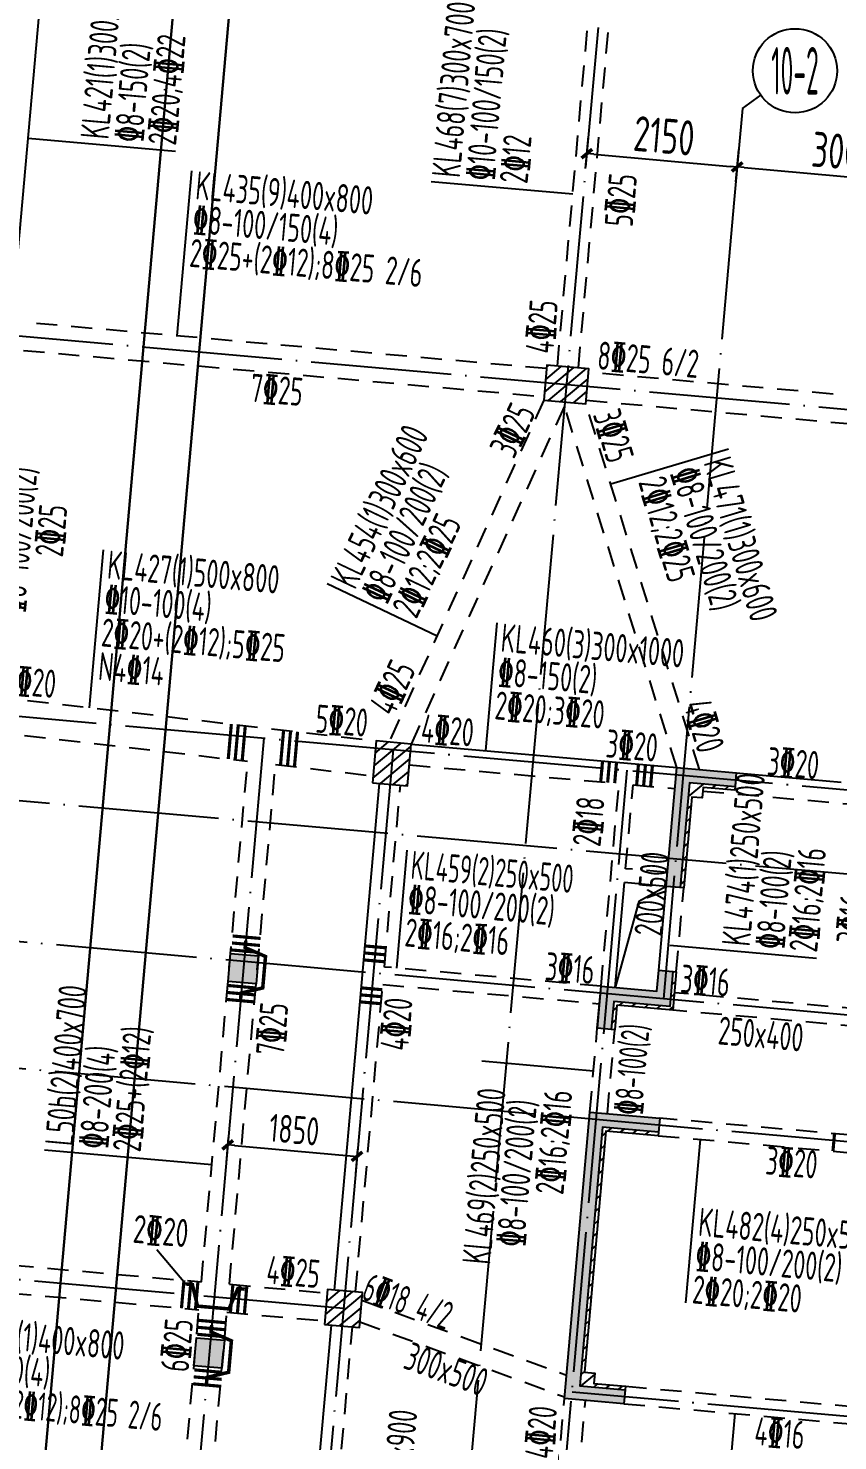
# Model space of a CAD drawing. Header units: millimetres. Extents: x 64473 to 386235, y 427387 to 703525.
# Drawn here: x 296452 to 307987, y 501773 to 521907 of the extents above; entities that cross this region are included whole.
import ezdxf
from ezdxf.enums import TextEntityAlignment as Align

# ---------------------------------------------------------------- set-up
doc = ezdxf.new("R2010")
doc.units = ezdxf.units.MM
doc.header["$LTSCALE"] = 100
doc.header["$PDMODE"] = 35
doc.header["$PDSIZE"] = 200
doc.linetypes.add('3', pattern=[5, 3, -2])
doc.linetypes.add('DOTE', pattern=[2.42, 2, -0.2, 0.02, -0.2])
for name, color, linetype in [('B-DIM', 1, 'Continuous'), ('B-TEXT', 7, 'Continuous'), ('B-开洞', 7, 'Continuous'), ('COLU', 7, 'Continuous'), ('colu-1层', 6, 'Continuous'), ('h填实-1层', 254, 'Continuous'), ('h斜线-1层', 7, 'Continuous'), ('h斜线-柱', 7, 'Continuous'), ('L-AXIS', 3, 'Continuous'), ('L-dote', 253, 'DOTE'), ('L-吊筋', 1, 'Continuous'), ('L-箍筋', 1, 'Continuous'), ('wall-主楼', 2, 'Continuous'), ('垂直标注', 31, 'Continuous'), ('垂直钢筋', 27, 'Continuous'), ('梁', 4, 'Continuous'), ('梁虚线', 4, '3'), ('水平标注', 2, 'Continuous'), ('水平钢筋', 30, 'Continuous')]:
    doc.layers.add(name, color=color, linetype=linetype)
doc.styles.add('_TCH_AXIS', font='tssdeng.shx', dxfattribs={"width": 0.7, "bigfont": 'tssdchn.shx'})
doc.styles.add('COMPLEX', font='tssdeng.shx', dxfattribs={"width": 0.7, "bigfont": 'tssdchn.shx'})
doc.styles.get("Standard").update_dxf_attribs({"font": 'tssdeng.shx', "width": 0.7, "bigfont": 'tssdchn.shx'})
doc.styles.add('TSSD_Dimension', font='Tssdeng.shx', dxfattribs={"width": 0.7, "bigfont": 'tssdchn.shx'})
doc.dimstyles.new('TSSD_100_100$0', dxfattribs={"dimtxt": 300, "dimasz": 100, "dimexe": 250, "dimexo": 250, "dimgap": 100, "dimtad": 1, "dimdec": 0, "dimzin": 0, "dimdsep": 46, "dimtxsty": 'TSSD_Dimension', "dimblk": '_tsdbk', "dimblk1": '_tsdbk', "dimblk2": '_tsdbk', "dimsah": 1, "dimcen": 0, "dimclrt": 7, "dimadec": 0, "dimazin": 0, "dimtfac": 1, "dimtdec": 0, "dimtix": 1, "dimtmove": 2, "dimatfit": 3, "dimldrblk": '_tsdbk', "dimfxl": 1, "dimtolj": 1, "dimtzin": 0, "dimarcsym": 0})
pattern_1 = [(39.931646, (-26488.48, 19437.42), (-81.517904, 97.384965), [])]

# ---------------------------------------------------------------- blocks, each defined once
blk = doc.blocks.new('_tsdbk')
blk.add_line((-1, 0), (0, 0))
at = {"const_width": 0.5}
blk.add_lwpolyline([(-0.7, -0.7), (0.7, 0.7)], dxfattribs=at)
blk = doc.blocks.new('*D5')
at = {"layer": 'B-DIM', "color": 0, "lineweight": -2}
for p, q in [((299303, 506094), (299272, 505741)), ((299393, 505981), (301037, 505835)), ((301146, 505930), (301114, 505577))]:
    blk.add_line(p, q, dxfattribs=at)
at = {"layer": 'Defpoints', "color": 0}
for p in [(299325, 506343), (301168, 506179), (301137, 505826)]:
    blk.add_point(p, dxfattribs=at)
at = {"layer": 'B-DIM', "color": 0, "lineweight": -2, "xscale": 100, "yscale": 100, "zscale": 100}
for p, rotation in [((299294, 505990), 174.9316457867104), ((301137, 505826), 354.9316457867104)]:
    blk.add_blockref('_tsdbk', p, dxfattribs=dict(at, rotation=rotation))
at = {"layer": 'B-DIM', "color": 7, "insert": (300242, 506207), "char_height": 400, "attachment_point": 5, "rotation": 354.9316, "style": 'TSSD_Dimension'}
blk.add_mtext('\\A1;1850', dxfattribs=at)
blk = doc.blocks.new('*D428')
at = {"layer": 'Defpoints', "color": 0}
for p in [(306554, 519930), (304371, 519658), (306513, 519468)]:
    blk.add_point(p, dxfattribs=at)
at = {"layer": 'L-AXIS', "color": 0, "lineweight": -2}
for p, q in [((304393, 519907), (304434, 520368)), ((304512, 520111), (306454, 519938)), ((306535, 519717), (306576, 520179))]:
    blk.add_line(p, q, dxfattribs=at)
at = {"layer": 'L-AXIS', "color": 0, "lineweight": -2, "xscale": 100, "yscale": 100, "zscale": 100}
for p, rotation in [((304412, 520119), 174.9316457827937), ((306554, 519930), 354.9316457827936)]:
    blk.add_blockref('_tsdbk', p, dxfattribs=dict(at, rotation=rotation))
at = {"layer": 'L-AXIS', "color": 7, "insert": (305514, 520373), "char_height": 500, "attachment_point": 5, "rotation": 354.9316, "style": 'TSSD_Dimension'}
blk.add_mtext('\\A1;2150', dxfattribs=at)
blk = doc.blocks.new('*D458')
at = {"layer": 'Defpoints', "color": 0}
for p in [(309542, 519665), (306513, 519468), (309501, 519203)]:
    blk.add_point(p, dxfattribs=at)
at = {"layer": 'L-AXIS', "color": 0, "lineweight": -2}
for p, q in [((306535, 519717), (306576, 520179)), ((306653, 519921), (309442, 519673)), ((309523, 519452), (309564, 519914))]:
    blk.add_line(p, q, dxfattribs=at)
at = {"layer": 'L-AXIS', "color": 0, "lineweight": -2, "xscale": 100, "yscale": 100, "zscale": 100}
for p, rotation in [((306554, 519930), 174.9316457827937), ((309542, 519665), 354.9316457827936)]:
    blk.add_blockref('_tsdbk', p, dxfattribs=dict(at, rotation=rotation))
at = {"layer": 'L-AXIS', "color": 7, "insert": (308079, 520146), "char_height": 500, "attachment_point": 5, "rotation": 354.9316, "style": 'TSSD_Dimension'}
blk.add_mtext('\\A1;3000', dxfattribs=at)
blk = doc.blocks.new('_AXISO')
blk.add_circle((0, 0), 0.5)
at = {"layer": 'B-TEXT', "style": 'COMPLEX', "width": 1.450893}
blk.add_attdef('A', text='', height=0.56, dxfattribs=at).set_placement((0.249375, -0.28), (0.749375, -0.28), align=Align.FIT)
blk = doc.blocks.new('后浇带现场')
at = {"color": 6, "lineweight": 30}
for points in [[(777111, 575147), (781539, 625070)], [(776314, 575218), (780665, 624270)]]:
    blk.add_lwpolyline(points, dxfattribs=at)

msp = doc.modelspace()

# ---------------------------------------------------------------- hatches: boundary and pattern name
at = {"layer": 'h填实-1层'}
for points in [[(305694.1, 511368.3), (306540.8, 511293.2), (306523.1, 511094), (305875.6, 511151.4), (305743.1, 509657.2), (305543.9, 509674.9)], [(299698.2, 508285.9), (299299.7, 508321.3), (299335.1, 508719.7), (299733.5, 508684.4)], [(304614.4, 508251.5), (305411.4, 508180.8), (305437.9, 508479.6), (305637.1, 508461.9), (305592.9, 507963.9), (304795.9, 508034.6), (304760.6, 507636.1), (304561.3, 507653.8)], [(304455.3, 506458.5), (305451.4, 506370.2), (305433.8, 506170.9), (304636.9, 506241.6), (304310, 502556.1), (304957.5, 502498.7), (304939.8, 502299.4), (304093.1, 502374.5)], [(299212.3, 502807.4), (298813.8, 502842.8), (298849.2, 503241.2), (299247.6, 503205.9)]]:
    msp.add_hatch(color=256, dxfattribs=at).paths.add_polyline_path(points)
at = {"layer": 'h斜线-1层'}
h = msp.add_hatch(dxfattribs=at)
h.set_pattern_fill('ANSI31', color=256, scale=40, angle=-5.06835, style=0)
h.set_pattern_definition(pattern_1)
h.paths.add_polyline_path([(306070.3, 511084), (306518.5, 511044.3), (306522.9, 511094), (305875.6, 511151.4), (305743.1, 509657.4), (305792.8, 509653), (305907.6, 510947.9), (306057, 510934.6)])
h = msp.add_hatch(dxfattribs=at)
h.set_pattern_fill('ANSI31', color=256, scale=40, angle=-5.06835, style=0)
h.set_pattern_definition(pattern_1)
h.paths.add_polyline_path([(305686.8, 508457.7), (305637.1, 508462.1), (305592.9, 507963.9), (304795.9, 508034.6), (304760.6, 507636.3), (304810.4, 507631.8), (304841.3, 507980.5), (305638.2, 507909.8)])
h = msp.add_hatch(dxfattribs=at)
h.set_pattern_fill('ANSI31', color=256, scale=40, angle=-5.06835, style=0)
h.set_pattern_definition(pattern_1)
h.paths.add_polyline_path([(304526.9, 502737.8), (304377.5, 502751), (304682.3, 506187.5), (305429.3, 506121.3), (305433.8, 506170.9), (304636.9, 506241.6), (304310, 502556.1), (304957.5, 502498.7), (304961.9, 502548.6), (304513.7, 502588.3)])
at = {"layer": 'h斜线-柱'}
h = msp.add_hatch(dxfattribs=at)
h.set_pattern_fill('ANSI31', color=256, scale=40, angle=-5.06835, style=0)
h.set_pattern_definition([(39.931646, (-468057.38, -329123.98), (-81.517904, 97.384965), [])])
h.paths.add_polyline_path([(303799.3, 516606.3), (304396.9, 516553.3), (304441.1, 517051.3), (303843.4, 517104.3)])
h = msp.add_hatch(dxfattribs=at)
h.set_pattern_fill('ANSI31', color=256, scale=40, angle=-5.06835, style=0)
h.set_pattern_definition([(39.931646, (-467531.73, -323197.24), (-81.517904, 97.384965), [])])
h.paths.add_polyline_path([(301357.7, 511150.6), (301855.8, 511106.5), (301908.8, 511704.1), (301410.7, 511748.3)])
h = msp.add_hatch(dxfattribs=at)
h.set_pattern_fill('ANSI31', color=256, scale=40, angle=-5.06835, style=0)
h.set_pattern_definition([(39.931646, (-467527.32, -323147.44), (-81.517904, 97.384965), [])])
h.paths.add_polyline_path([(300673.1, 503430.9), (301171.1, 503386.8), (301215.3, 503884.8), (300717.2, 503929)])

# ---------------------------------------------------------------- linework, layer by layer
at = {"layer": 'B-开洞'}
msp.add_lwpolyline([(305543.9, 509674.9), (305151.6, 509457.1), (304813.6, 508234)], dxfattribs=at)
at = {"layer": 'COLU'}
for points in [[(303799.3, 516606.3), (304396.9, 516553.3), (304441.1, 517051.3), (303843.4, 517104.3)], [(301357.7, 511150.6), (301855.8, 511106.5), (301908.8, 511704.1), (301410.7, 511748.3)], [(300673.1, 503430.9), (301171.1, 503386.8), (301215.3, 503884.8), (300717.2, 503929)]]:
    msp.add_lwpolyline(points, close=True, dxfattribs=at)
at = {"layer": 'colu-1层'}
for points in [[(305694.1, 511368.3), (306540.8, 511293.2), (306523.1, 511094), (305875.6, 511151.4), (305743.1, 509657.2), (305543.9, 509674.9)], [(299698.2, 508285.9), (299299.7, 508321.3), (299335.1, 508719.7), (299733.5, 508684.4)], [(304614.4, 508251.5), (305411.4, 508180.8), (305437.9, 508479.6), (305637.1, 508461.9), (305592.9, 507963.9), (304795.9, 508034.6), (304760.6, 507636.1), (304561.3, 507653.8)], [(304455.3, 506458.5), (305451.4, 506370.2), (305433.8, 506170.9), (304636.9, 506241.6), (304310, 502556.1), (304957.5, 502498.7), (304939.8, 502299.4), (304093.1, 502374.5)], [(299212.3, 502807.4), (298813.8, 502842.8), (298849.2, 503241.2), (299247.6, 503205.9)]]:
    msp.add_lwpolyline(points, close=True, dxfattribs=at)
at = {"layer": 'L-AXIS'}
for q in [(306889.7, 520952), (306512.7, 519467.7)]:
    msp.add_line((306627.7, 520764.9), q, dxfattribs=at)
at = {"layer": 'L-dote', "ltscale": 10}
for p, q in [((307137.1, 550845.3), (301153.5, 483378.6)), ((306512.7, 519467.7), (305502, 508072.5)), ((288431.8, 518220.2), (366575, 511289.6)), ((271320, 514316.7), (366098, 505910.7)), ((300944.2, 503657.9), (197400.6, 512841.2)), ((299808.2, 511790), (298637.6, 498591.8)), ((301650.9, 511626.6), (299161.3, 483555.3)), ((303585.7, 495521.7), (304987.8, 511330.6)), ((354606.6, 505725.2), (294614.2, 511046)), ((308490.3, 507807.4), (294437.5, 509053.8)), ((354270.9, 501940), (294278.5, 507260.8)), ((353926.3, 498055.3), (304201.6, 502465.4))]:
    msp.add_line(p, q, dxfattribs=at)
at = {"layer": 'L-吊筋'}
msp.add_line((298691.3, 504008.3), (298282.8, 504496.3), dxfattribs=at)
at = {"layer": 'L-吊筋', "const_width": 50}
for points in [[(299476.9, 508054.6), (299485.7, 508154.2), (299793.4, 508227.3), (299833.1, 508675.6), (299543.1, 508801.7), (299552, 508901.3)], [(298691.3, 504008.3), (298790.9, 503999.4), (298864, 503691.8), (299312.3, 503652), (299438.4, 503942), (299538, 503933.2)], [(298991, 502576.1), (298999.8, 502675.7), (299307.5, 502748.8), (299347.2, 503197.1), (299057.2, 503323.2), (299066.1, 503422.8)]]:
    msp.add_lwpolyline(points, dxfattribs=at)
at = {"layer": 'L-箍筋', "const_width": 44.9}
for points in [[(299346.2, 511988.3), (299302, 511490.1)], [(299444.7, 511976.9), (299400.5, 511478.7)], [(299544.9, 511965.2), (299500.7, 511467)], [(300091, 511901.7), (300046.8, 511403.5)], [(300190.3, 511890.2), (300146.1, 511392)], [(300289.6, 511878.6), (300245.4, 511380.4)], [(304635.7, 511462.3), (304609.2, 511163.4)], [(304734.5, 511453.5), (304708, 511154.7)], [(304834.9, 511444.6), (304808.4, 511145.8)], [(305148.1, 511422.3), (305121.1, 511118)], [(305247.4, 511410.7), (305220.6, 511109.2)], [(305346.6, 511399.2), (305320.1, 511100.4)], [(299364.6, 508967.8), (299763, 508932.4)], [(299346.9, 508768.6), (299745.4, 508733.2)], [(299355.8, 508868.2), (299754.2, 508832.8)], [(301251.9, 508825.6), (301550.8, 508799.1)], [(301234.3, 508626.4), (301533.1, 508599.9)], [(301243.1, 508726), (301541.9, 508699.5)], [(299296, 508161.9), (299694.5, 508126.6)], [(299304.9, 508261.5), (299703.3, 508226.2)], [(301198.9, 508228), (301497.8, 508201.5)], [(299287.2, 508062.3), (299685.6, 508027)], [(301181.3, 508028.8), (301480.1, 508002.3)], [(301190.1, 508128.4), (301488.9, 508101.9)], [(307941, 506149.5), (307918.9, 505900.5)], [(298670.8, 504060.3), (298635.5, 503661.8)], [(298770.5, 504051.4), (298735.1, 503653)], [(298870.1, 504042.6), (298834.7, 503644.2)], [(299368.1, 503998.4), (299332.8, 503600)], [(299467.7, 503989.6), (299432.4, 503591.2)], [(299567.3, 503980.8), (299532, 503582.3)], [(298869.9, 503389.7), (299268.3, 503354.3)], [(298878.7, 503489.3), (299277.2, 503453.9)], [(298861, 503290.1), (299259.5, 503254.7)], [(298819, 502783), (299217.4, 502747.7)], [(298801.3, 502583.8), (299199.7, 502548.5)], [(298810.1, 502683.4), (299208.6, 502648.1)]]:
    msp.add_lwpolyline(points, dxfattribs=at)
at = {"layer": 'wall-主楼'}
for points in [[(306518.5, 511044.3), (306070.3, 511084), (306057, 510934.6), (305907.6, 510947.9), (305792.8, 509653), (305543.8, 509675), (305693.9, 511368.4), (306540.6, 511293.3)], [(304841.3, 507980.5), (304810.4, 507631.8), (304561.4, 507653.9), (304614.4, 508251.6), (305411.2, 508180.9), (305437.7, 508479.7), (305686.8, 508457.7), (305638.2, 507909.8)], [(304093.1, 502374.7), (304455.3, 506458.6), (305451.4, 506370.3), (305429.3, 506121.3), (304682.3, 506187.5), (304377.5, 502751), (304526.9, 502737.8), (304513.7, 502588.3), (304961.9, 502548.6), (304939.8, 502299.6)]]:
    msp.add_lwpolyline(points, close=True, dxfattribs=at)
at = {"layer": '垂直标注'}
for p, q in [((298550.2, 520148.4), (296449.9, 520334.6)), ((302194.1, 519722.9), (304210.4, 519544.1)), ((306432.1, 515908.9), (304752.9, 515407)), ((300711.6, 513990), (302277.1, 513247)), ((307685.6, 508645.9), (305594.4, 508831.4)), ((304507, 507040.8), (302916.8, 507183.1)), ((296682, 505920.6), (299068.1, 505709))]:
    msp.add_line(p, q, dxfattribs=at)
at = {"layer": '梁'}
for p, q in [((296223.3, 517780.1), (296709.2, 523258.7)), ((301908.7, 511704.1), (305693.8, 511368.4)), ((306540.6, 511293.3), (308034.7, 511160.8)), ((300816.8, 503920), (301457.3, 511141.8)), ((304813.6, 508234), (304946.1, 509728)), ((305543.7, 509675), (304946.1, 509728)), ((305437.7, 508479.7), (305543.7, 509675)), ((300353, 498690.5), (300772.7, 503421.9))]:
    msp.add_line(p, q, dxfattribs=at)
at = {"layer": '梁虚线'}
for p, q in [((303992.8, 517090.9), (304478.7, 522569.4)), ((304291.7, 517064.7), (304777.6, 522543.2)), ((303838.8, 517054.5), (296417.9, 517712.7)), ((296383, 517314.2), (303803.9, 516656)), ((312405.1, 516294.8), (304436.4, 517001.5)), ((303799.3, 516606.3), (301591.1, 511732.3)), ((304091.4, 516521.7), (301908.8, 511704.1)), ((305693.9, 511368.4), (304091.4, 516521.7)), ((306018.2, 511339.6), (304396.9, 516553.3)), ((304401.6, 516603), (312370.3, 515896.3)), ((295945.5, 512383.8), (301410.7, 511748.3)), ((295901.3, 511885.5), (299577.9, 511458)), ((298919.9, 504038.2), (299577.9, 511458)), ((299318.3, 504002.9), (299975.4, 511411.8)), ((299975.4, 511411.8), (301366.6, 511250)), ((301882.5, 511405.3), (304870.5, 511140.3)), ((301526.5, 508525.4), (301756.2, 511115.3)), ((304614.4, 508251.7), (304870.5, 511140.3)), ((304963.8, 509927.2), (305069.8, 511122.6)), ((305069.8, 511122.6), (305667.4, 511069.6)), ((306065.9, 511034.2), (308456.5, 510822.2)), ((305561.4, 509874.2), (304963.8, 509927.2)), ((305686.8, 508457.7), (305792.8, 509653)), ((304614.4, 508251.6), (301526.5, 508525.4)), ((301115.7, 503893.8), (301504.4, 508276.4)), ((301504.4, 508276.4), (304592.3, 508002.6)), ((308349.7, 507920.3), (305660.3, 508158.8)), ((308327.6, 507671.3), (305638.2, 507909.8)), ((304455.3, 506458.6), (304561.3, 507653.9)), ((304704.4, 506436.5), (304810.4, 507631.8)), ((308190.7, 506127.3), (305451.4, 506370.3)), ((305429.3, 506121.3), (310111, 505706)), ((295234.1, 504365.1), (298919.9, 504038.2)), ((295199.2, 503966.6), (298884.5, 503639.8)), ((299318.3, 504002.9), (300712.6, 503879.2)), ((301205.4, 503775.2), (304121.4, 502707.8)), ((298456.1, 498808.7), (298884.5, 503639.8)), ((298854.5, 498773.4), (299283, 503604.4)), ((299283, 503604.4), (300677.7, 503480.7)), ((300651.9, 498664.3), (301071.5, 503395.8)), ((301178.3, 503465.7), (304094.3, 502398.2)), ((304961.9, 502548.6), (310091.8, 502093.6)), ((303730.9, 498290.7), (304093.1, 502374.5)), ((304029.7, 498264.2), (304391.9, 502348.2)), ((304939.8, 502299.6), (310069.7, 501844.6))]:
    msp.add_line(p, q, dxfattribs=at)
at = {"layer": '水平标注'}
for p, q in [((298779.4, 519876.5), (298570.6, 517521.8)), ((297521.7, 514470.1), (297322.1, 512219.5)), ((303129.3, 513430), (302967.9, 511610.2)), ((301846.8, 510190.4), (301697.8, 508510.2)), ((305822.8, 503740.3), (306029.3, 506068)), ((306330.1, 499953), (306525.7, 502158.9))]:
    msp.add_line(p, q, dxfattribs=at)

# ---------------------------------------------------------------- block references
at = {"color": 3, "lineweight": 30}
msp.add_blockref('后浇带现场', (-480910.3, -88135.4), dxfattribs=at)
at = {"layer": 'L-AXIS'}
ref = msp.add_blockref('_AXISO', (307378, 521300.7), dxfattribs=dict(at, xscale=1199.999999999997, yscale=1200, zscale=1200, rotation=359.999645787379))
ref.add_attrib('A', '10-2', dxfattribs={"color": 7, "height": 678.82, "rotation": 359.99965, "style": '_TCH_AXIS', "width": 0.28}).set_placement((307038.6, 520961.3), (307717.4, 520961.3), align=Align.FIT)

# ---------------------------------------------------------------- texts
at = {"layer": 'L-吊筋', "width": 0.7}
msp.add_text('2%%13320', height=400, rotation=354.93165, dxfattribs=at).set_placement((297931.5, 504597.7))
at = {"layer": '垂直标注', "width": 0.65}
for s, height, rotation, p in [('KL421(1)300x800', 403, 84.9316, (297596.3, 520313.7)), ('KL468(7)300x700', 403, 84.93164, (302602.7, 519767.6)), ('%%13210-100/150(2)', 402, 84.93164, (303084.4, 519724.9)), ('%%1328-150(2)', 402, 84.9316, (298076.8, 520271.1)), ('2%%13320;4%%13322', 401, 84.9316, (298557.3, 520228.4)), ('2%%13212', 401, 84.93164, (303566.1, 519682.1)), ('KL454(1)300x600', 403, 64.60848, (301110.3, 513890)), ('%%1328-100/200(2)', 402, 64.60848, (301547.1, 513682.7)), ('KL471(1)300x600', 403, 286.64149, (306069, 515716.2)), ('2%%13212;2%%13325', 401, 286.64149, (305142.4, 515439.2)), ('%%1328-100/200(2)', 402, 286.64149, (305605.7, 515577.7)), ('2%%13212;2%%13325', 401, 64.60848, (301984, 513475.3)), ('KL474(1)250x500', 403, 84.93177, (306734, 508810.8)), ('2%%13316;2%%13316', 401, 84.93177, (307692.7, 508725.8)), ('%%1328-100(2)', 402, 84.93177, (307213.3, 508768.3)), ('L50b(2)400x700', 403, 84.93157, (297090.5, 505965.3)), ('2%%13325+(2%%13212)', 401, 84.93157, (298053.9, 505879.9)), ('%%1328-200(4)', 402, 84.93157, (297572.2, 505922.6)), ('KL469(2)250x500', 403, 84.93187, (303035.7, 504275.2)), ('%%1328-100/200(2)', 402, 84.93187, (303519.6, 504528.3)), ('2%%13316;2%%13316', 401, 84.93187, (304076.7, 505270.8)), ('KL437(2)300x900', 403, 84.93168, (301778.5, 499710.4))]:
    msp.add_text(s, height=height, rotation=rotation, dxfattribs=at).set_placement(p)
at = {"layer": '垂直钢筋', "color": 0}
for s, rotation, width, p in [('5%%13325', 84.93164, 0.65, (305062.9, 519065.6)), ('4%%13325', 84.93164, 0.65, (303934.2, 517258.4)), ('3%%13325', 64.60848, 0.65, (303373.9, 515755.3)), ('3%%13325', 286.64149, 0.65, (304493.9, 516399.4)), ('%%1328-100/200(2)', 84.93157, 0.65, (296401.1, 513558)), ('2%%13325', 84.93157, 0.65, (296945.9, 514359.7)), ('4%%13325', 64.60848, 0.65, (301660.6, 512082.3)), ('4%%13320', 286.64149, 0.65, (305783.3, 512265.4)), ('2%%13318', 84.93164, 0.65, (304606, 510230.6)), ('200x500', 84.93148, 0.65, (305483.8, 508953.9)), ('3%%13316', 84.93191, 0.65, (308364.2, 508843.5)), ('7%%13325', 84.93181, 0.65, (300094.2, 507255.1)), ('4%%13320', 84.93164, 0.65, (301864.9, 507322.2)), ('%%1328-100(2)', 84.93191, 0.6, (305194.7, 506408.4)), ('6%%13325', 84.93181, 0.65, (298736.4, 502742.3)), ('4%%13320', 84.93147, 0.65, (303924.5, 501503.1))]:
    msp.add_text(s, height=400, rotation=rotation, dxfattribs=dict(at, width=width)).set_placement(p)
at = {"layer": '水平标注'}
for s, height, rotation, width, p in [('KL435(9)400x800', 403, 354.93168, 0.65, (298824, 519469)), ('%%1328-100/150(4)', 402, 354.93168, 0.65, (298781.4, 518988.5)), ('2%%13325+(2%%13212);8%%13325 2/6', 401, 354.93168, 0.65, (298738.8, 518508)), ('KL427(1)500x800', 403, 354.93156, 0.65, (297566.4, 514061.6)), ('%%13210-100(4)', 402, 354.93156, 0.65, (297523.6, 513579.9)), ('2%%13320+(2%%13212);5%%13325', 401, 354.93156, 0.65, (297480.9, 513098.1)), ('KL460(3)300x1000', 403, 354.93168, 0.65, (303174, 513021.4)), ('N4%%13214', 401, 354.93156, 0.65, (297438.2, 512616.4)), ('%%1328-150(2)', 402, 354.93168, 0.65, (303131.3, 512539.7)), ('2%%13320;3%%13320', 401, 354.93168, 0.65, (303088.6, 512058)), ('KL459(2)250x500', 403, 354.93186, 0.6, (301891.3, 509782.8)), ('%%1328-100/200(2)', 402, 354.93186, 0.65, (301848.7, 509302.3)), ('2%%13316;2%%13316', 401, 354.93186, 0.65, (301806.1, 508821.8)), ('KL482(4)250x500', 403, 354.93172, 0.65, (305988.2, 504694.2)), ('%%1328-100/200(2)', 402, 354.93172, 0.65, (305945.6, 504213.7)), ('2%%13220;2%%13320', 401, 354.93172, 0.65, (305902.9, 503733.2)), ('KL87c(1)400x800', 403, 354.93166, 0.65, (295373.1, 503138.6)), ('%%1328-100(4)', 402, 354.93166, 0.65, (295330.6, 502659.3)), ('2%%13325+(2%%13212);8%%13325 2/6', 401, 354.93166, 0.6, (295288.1, 502179.9))]:
    msp.add_text(s, height=height, rotation=rotation, dxfattribs=dict(at, width=width)).set_placement(p)
at = {"layer": '水平钢筋', "color": 0}
for s, rotation, width, p in [('8%%13325 6/2', 354.93163, 0.65, (304549.5, 517047.2)), ('4%%13320', 354.9317, 0.65, (296084.7, 512423.6)), ('5%%13320', 354.9317, 0.65, (300533.3, 511870.3)), ('4%%13320', 354.93171, 0.65, (302037.2, 511731.5)), ('3%%13320', 354.93171, 0.65, (304670.8, 511515.5)), ('3%%13320', 354.93171, 0.65, (306969.1, 511262.9)), ('3%%13316', 354.93186, 0.65, (303806.1, 508339.4)), ('3%%13316', 354.93186, 0.65, (305734.6, 508163.6)), ('250x400', 354.93186, 0.65, (306270.1, 507424.9)), ('3%%13320', 354.93171, 0.65, (306946.9, 505571.6)), ('4%%13325', 354.93166, 0.65, (299835, 504013.6)), ('6%%13318 4/2 ', 339.89385, 0.6, (301184, 503795)), ('300x500', 339.89385, 0.65, (301776.5, 502812.5)), ('4%%13316', 354.93171, 0.65, (306788.3, 501714.2))]:
    msp.add_text(s, height=400, rotation=rotation, dxfattribs=dict(at, width=width)).set_placement(p)
at = {"layer": '水平钢筋', "color": 1, "width": 0.65}
msp.add_text('7%%13325', height=400, rotation=354.93165, dxfattribs=at).set_placement((299604.8, 516586.2))

# ---------------------------------------------------------------- dimensions: what is measured, and where the dimension line sits
at = {"layer": 'B-DIM'}
dim = msp.add_linear_dim(base=(301136.5, 505826.5), p1=(299325.1, 506342.9), p2=(301167.8, 506179.5), angle=354.93165, dimstyle='TSSD_100_100$0', override={"dimtxt": 400}, dxfattribs=at)
dim.commit()
dim.dimension.update_dxf_attribs({"geometry": '*D5', "text_midpoint": (300241.6, 506207)})
at = {"layer": 'L-AXIS'}
for base, p1, p2, picture, middle in [((306553.6, 519929.5), (304371.1, 519657.6), (306512.7, 519467.7), '*D428', (305513.7, 520373.1)), ((309541.9, 519664.5), (306512.7, 519467.7), (309500.9, 519202.6), '*D458', (308078.7, 520145.7))]:
    dim = msp.add_linear_dim(base=base, p1=p1, p2=p2, angle=354.93165, dimstyle='TSSD_100_100$0', override={"dimtxt": 500}, dxfattribs=at)
    dim.commit()
    dim.dimension.update_dxf_attribs({"geometry": picture, "text_midpoint": middle})

doc.saveas('drawing.dxf')
